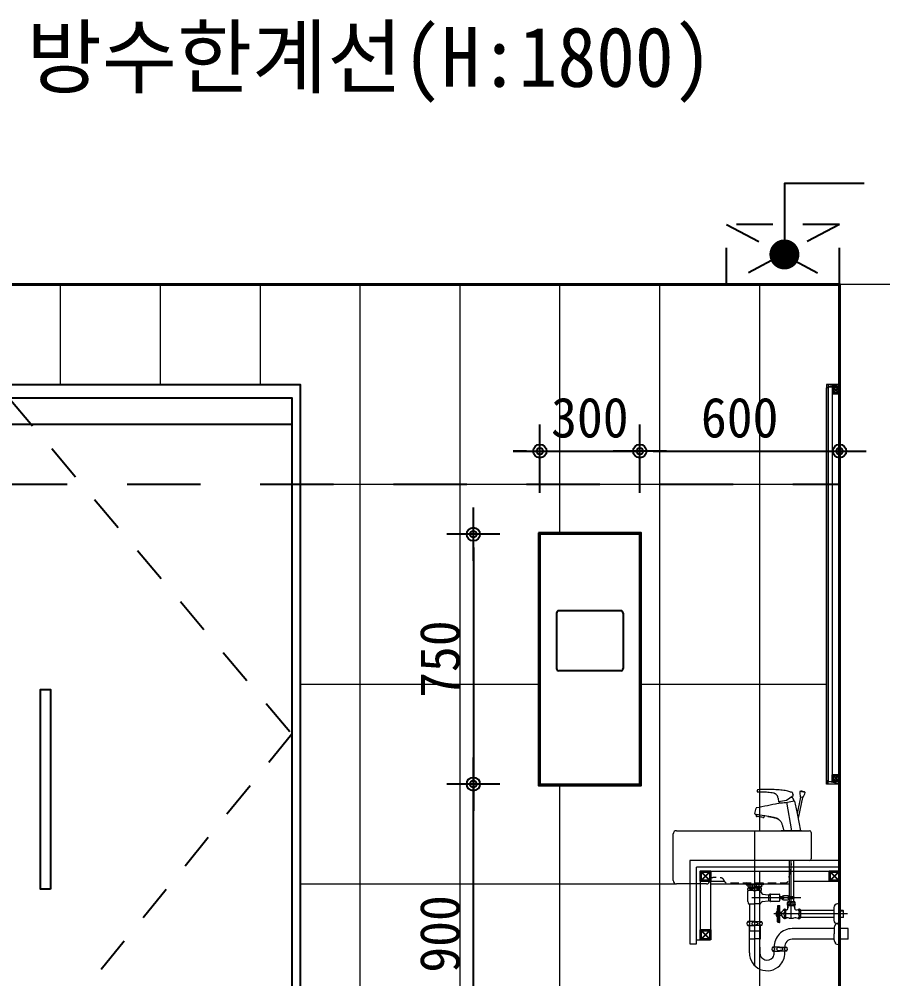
# Model space of a CAD drawing. Header units: millimetres. Extents: x -423835 to -174325, y -1379898 to -1311126.
# Drawn here: x -234475 to -231880, y -1369917 to -1367036 of the extents above; entities that cross this region are included whole.
import ezdxf
from ezdxf.enums import TextEntityAlignment as Align

# ---------------------------------------------------------------- set-up
doc = ezdxf.new("R2010")
doc.units = ezdxf.units.MM
doc.header["$LTSCALE"] = 100
doc.header["$MEASUREMENT"] = 0
doc.header["$PDSIZE"] = -10
for name, pattern in [('CEN', [62, 60, -1, 0, -1]), ('HID', [2, 1.1, -0.9]), ('HIDDEN', [0.375, 0.25, -0.125])]:
    doc.linetypes.add(name, pattern=pattern)
doc.layers.get('0').update_dxf_attribs({"linetype": 'CONTINUOUS'})
doc.layers.get('Defpoints').update_dxf_attribs({"color": 153, "linetype": 'CONTINUOUS'})
for name, color, linetype in [('A-AXIS-DIMS', 7, 'CONTINUOUS'), ('A-MKXS-LEAD', 7, 'CONTINUOUS'), ('DOOR', 8, 'CONTINUOUS'), ('ELE_3', 4, 'CONTINUOUS'), ('HID', 1, 'HID'), ('TOIL', 4, 'CONTINUOUS'), ('방수', 7, 'HID')]:
    doc.layers.add(name, color=color, linetype=linetype)
for name, color, linetype, lineweight in [('A-CNTL', 1, 'CEN', 15), ('A-ELEV-LIN1', 2, 'CONTINUOUS', 40), ('A-FLXM-SANI', 6, 'CONTINUOUS', 20), ('A-MKXS-TEXT1', 3, 'CONTINUOUS', 25), ('A-SECT-LIN2', 6, 'CONTINUOUS', 20), ('A-WAXK-PATT', 8, 'CONTINUOUS', 18), ('A-XXXX-SANI', 8, 'CONTINUOUS', 18), ('A-XXXX-STL', 3, 'CONTINUOUS', 25), ('A-XXXX-SYMB', 7, 'CONTINUOUS', 25)]:
    doc.layers.add(name, color=color, linetype=linetype, lineweight=lineweight)
doc.layers.add('A-XXXX-NPLT', color=144, linetype='CONTINUOUS', lineweight=0, plot=False)
doc.styles.add('돋움체', font='')
doc.styles.get('돋움체').set_extended_font_data('DotumChe')
doc.dimstyles.new('SHL-1S', dxfattribs={"dimtxt": 2.5, "dimasz": 1, "dimexe": 2, "dimexo": 3, "dimgap": 1, "dimtad": 1, "dimdec": 0, "dimdsep": 46, "dimlunit": 6, "dimtxsty": '돋움체', "dimblk1": 'DIMDOT', "dimblk2": 'DIMDOT', "dimsah": 1, "dimcen": 2.5, "dimdle": 1.5, "dimclrt": 3, "dimadec": 0, "dimazin": 0, "dimtfac": 1, "dimtdec": 0, "dimtix": 1, "dimtmove": 2, "dimatfit": 3, "dimldrblk": 'DIMDOT', "dimfxl": 2, "dimtvp": 1, "dimtolj": 1, "dimtzin": 0, "dimarcsym": 0})
pattern_1 = [(90, (-236150.42, -1370232.08), (-300, 2e-14), []), (180, (-236150.4, -1370232.1), (-7e-14, -600), [])]

# ---------------------------------------------------------------- blocks, each defined once
blk = doc.blocks.new('세면대(측면)')
at = {"layer": 'A-CNTL'}
for p, q in [((-255, 760), (-255, 352.8)), ((-145, 495.3), (-145, 670)), ((-195, 558.5, -2.9), (-263.5, 558.5, -2.9)), ((-116.6, 558.5, -2.9), (-195, 558.5, -2.9)), ((23.5, 510), (-196.9, 510))]:
    blk.add_line(p, q, dxfattribs=at)
at = {"layer": 'A-FLXM-SANI'}
for p, q in [((-139.3, 864.8), (-159.4, 850.8)), ((-140.2, 870), (-139.8, 868)), ((-116, 878.6), (-119, 877.7)), ((-102.8, 874.3), (-119, 877.7)), ((-116, 878.6), (-115.9, 878.6)), ((-105.2, 876.3), (-102.8, 874.3)), ((-105.2, 876.3), (-105.2, 876.3)), ((-159.4, 850.8), (-182.9, 846.6)), ((-143.4, 760), (-158.5, 845.8)), ((-142, 859.8), (-148, 858.8)), ((-141.8, 848.7), (-136.4, 849.7)), ((-117.3, 860.5), (-127.6, 811.8)), ((-111.4, 859.2), (-124.6, 797.1)), ((-110.7, 859.4), (-117.8, 860.9)), ((-117.4, 860.5), (-116.3, 860.3)), ((-112.4, 859.4), (-116.3, 860.3)), ((-112.4, 859.4), (-111.2, 859.2)), ((-249.8, 808.6), (-250.7, 803.7)), ((-226.2, 804.4), (-249.8, 808.6)), ((-127.6, 811.8), (-117, 760)), ((-227, 799.5), (-250.7, 803.7)), ((-249.8, 802.9), (-250.7, 803.7)), ((-249.8, 802.9), (-248, 802.6)), ((-229.8, 799.4), (-248, 802.6)), ((-230.3, 799.3), (-247.7, 802.4)), ((-229.8, 799.4), (-228.1, 799.1)), ((-228.1, 799.1), (-227, 799.5)), ((-226.2, 804.4), (-227, 799.5)), ((-225.7, 804.3), (-226.2, 804.4)), ((-500, 610), (-500, 750)), ((-490, 760), (-90, 760)), ((-114.6, 760), (-175.3, 760)), ((-85, 755), (-85, 675)), ((-151.3, 670), (-151.3, 546)), ((-138.6, 670), (-138.6, 546)), ((-400, 600), (-490, 600)), ((-277.4, 603.5, -2.9), (-282.5, 600.4, -2.9)), ((-282.5, 600.4, -2.9), (-255, 600.4, -2.9)), ((-282.5, 599.4, -2.9), (-282.5, 600.4, -2.9)), ((-272.5, 599.4, -2.9), (-282.5, 599.4, -2.9)), ((-280.7, 599.4, -2.9), (-280.7, 598.1, -2.9)), ((-280.2, 597.6, -2.9), (-275.2, 597.6, -2.9)), ((-275.7, 582, -2.9), (-275.7, 586.1, -2.9)), ((-275.2, 597.6, -2.9), (-255, 597.6, -2.9)), ((-275.2, 597.6, -2.9), (-275.2, 591.5, -2.9)), ((-274.2, 590.9, -2.9), (-275.2, 591.5, -2.9)), ((-275, 546.9, -2.9), (-275, 579.5, -2.9)), ((-274.2, 590.9, -2.9), (-272.8, 590.9, -2.9)), ((-255, 580.5, -2.9), (-274, 580.5, -2.9)), ((-272.8, 590.9, -2.9), (-255, 590.9, -2.9)), ((-237.5, 599.4, -2.9), (-272.5, 599.4, -2.9)), ((-272.5, 587.5, -2.9), (-272.5, 590.9, -2.9)), ((-272.4, 587.5, -2.9), (-255.2, 587.5, -2.9)), ((-269, 586.1, -2.9), (-269, 582, -2.9)), ((-269, 586.1, -2.9), (-261.6, 586.1, -2.9)), ((-269, 582, -2.9), (-261.6, 582, -2.9)), ((-268.4, 591.5, -2.9), (-268.4, 597.6, -2.9)), ((-268.4, 591.5, -2.9), (-261, 591.5, -2.9)), ((-261.6, 586.1, -2.9), (-261.6, 582, -2.9)), ((-261, 591.5, -2.9), (-261, 597.6, -2.9)), ((-227.5, 600.4, -2.9), (-255, 600.4, -2.9)), ((-234.8, 597.6, -2.9), (-255, 597.6, -2.9)), ((-237.2, 590.9, -2.9), (-255, 590.9, -2.9)), ((-237.6, 580.5, -2.9), (-255, 580.5, -2.9)), ((-237.6, 587.5, -2.9), (-254.8, 587.5, -2.9)), ((-249, 591.5, -2.9), (-249, 597.6, -2.9)), ((-241.6, 591.5, -2.9), (-249, 591.5, -2.9)), ((-241, 586.1, -2.9), (-248.4, 586.1, -2.9)), ((-248.4, 586.1, -2.9), (-248.4, 582, -2.9)), ((-241, 582, -2.9), (-248.4, 582, -2.9)), ((-241.6, 591.5, -2.9), (-241.6, 597.6, -2.9)), ((-241, 586.1, -2.9), (-241, 582, -2.9)), ((-238.2, 580.5, -2.9), (-237.6, 580.5, -2.9)), ((-237.6, 580.5, -2.9), (-237.2, 580.5, -2.9)), ((-237.5, 599.4, -2.9), (-227.5, 599.4, -2.9)), ((-237.5, 587.5, -2.9), (-237.5, 590.9, -2.9)), ((-236, 580.5, -2.9), (-237.5, 580.5, -2.9)), ((-235.8, 590.9, -2.9), (-237.2, 590.9, -2.9)), ((-235.8, 590.9, -2.9), (-234.8, 591.5, -2.9)), ((-235, 574.2, -2.9), (-235, 579.5, -2.9)), ((-229.8, 597.6, -2.9), (-234.8, 597.6, -2.9)), ((-234.8, 597.6, -2.9), (-234.8, 591.5, -2.9)), ((-234.3, 582, -2.9), (-234.3, 586.1, -2.9)), ((-232.5, 603.4, -2.9), (-227.5, 600.4, -2.9)), ((-229.3, 599.4, -2.9), (-229.3, 598.1, -2.9)), ((-227.5, 599.4, -2.9), (-227.5, 600.4, -2.9)), ((-231.1, 547.8, -2.9), (-214.5, 549.6, -2.9)), ((-230.5, 569.2, -2.9), (-214.5, 567.5, -2.9)), ((-212.5, 567.7, -2.9), (-207.4, 567.7, -2.9)), ((-212.3, 549.3, -2.9), (-212.3, 567.8, -2.9)), ((-212.3, 549.3, -2.9), (-207.4, 549.3, -2.9)), ((-211, 568.5, -2.9), (-211, 567.7, -2.9)), ((-207.3, 568.5, -2.9), (-211, 568.5, -2.9)), ((-211, 548.5, -2.9), (-211, 549.3, -2.9)), ((-207.3, 548.5, -2.9), (-211, 548.5, -2.9)), ((-207.4, 567.7, -2.9), (-207.4, 568.7, -2.9)), ((-207.4, 548.3, -2.9), (-207.4, 567.7, -2.9)), ((-206.6, 569.5, -2.9), (-181.4, 569.5, -2.9)), ((-181.4, 547.5, -2.9), (-206.6, 547.5, -2.9)), ((-179.9, 568, -2.9), (-179.9, 562.3, -2.9)), ((-179.9, 562.3, -2.9), (-179.9, 549, -2.9)), ((-168.7, 561, -2.9), (-179.9, 561, -2.9)), ((-179.9, 556, -2.9), (-168.7, 556, -2.9)), ((-168.7, 561, -2.9), (-173.3, 561, -2.9)), ((-173.3, 556, -2.9), (-168.7, 556, -2.9)), ((-157.7, 564.3, -2.9), (-168.8, 564.3, -2.9)), ((-168.8, 552.8, -2.9), (-157.5, 552.8, -2.9)), ((-154.4, 564.3, -2.9), (-157.7, 564.3, -2.9)), ((-157.5, 552.8, -2.9), (-154.4, 552.8, -2.9)), ((-137.1, 561, -2.9), (-154.5, 561, -2.9)), ((-154.5, 556, -2.9), (-137.1, 556, -2.9)), ((-136.6, 560.5, -2.9), (-137.1, 561, -2.9)), ((-137.1, 556, -2.9), (-136.6, 556.5, -2.9)), ((-136.6, 556.5, -2.9), (-136.6, 560.5, -2.9)), ((-273, 540.5, -2.9), (-255, 540.5, -2.9)), ((-270.9, 540.5, -2.9), (-270.9, 459.5, -2.9)), ((-237, 540.5, -2.9), (-255, 540.5, -2.9)), ((-239.1, 459.5, -2.9), (-239.1, 540.5, -2.9)), ((-185.9, 534), (-185.9, 510)), ((-185.3, 534.5), (-184.5, 534.5)), ((-184.5, 534.5), (-184, 535)), ((-184.5, 534.5), (-184.5, 510)), ((-184, 535), (-184, 510)), ((-184, 535), (-180.8, 535)), ((-184, 534.6), (-180.5, 534.6)), ((-184, 533.6), (-180.5, 533.6)), ((-184, 532.6), (-180.5, 532.6)), ((-184, 531.6), (-180.5, 531.6)), ((-184, 530.6), (-180.5, 530.6)), ((-184, 529.6), (-180.5, 529.6)), ((-184, 528.6), (-180.5, 528.6)), ((-184, 527.6), (-180.5, 527.6)), ((-184, 526.6), (-180.5, 526.6)), ((-184, 525.6), (-180.5, 525.6)), ((-184, 524.6), (-180.5, 524.6)), ((-184, 523.6), (-180.5, 523.6)), ((-184, 522.6), (-180.5, 522.6)), ((-184, 521.6), (-180.5, 521.6)), ((-184, 520.6), (-180.5, 520.6)), ((-184, 519.6), (-180.5, 519.6)), ((-184, 518.6), (-180.5, 518.6)), ((-180.5, 535.5), (-179, 535.5)), ((-180.5, 535.3), (-180.5, 535.5)), ((-180.5, 535.3), (-180.5, 510)), ((-179, 534.5), (-179, 535.5)), ((-179, 510), (-179, 534.5)), ((-169, 521.4), (-169.6, 520.4)), ((-160.9, 522), (-160.9, 522.8)), ((-160.9, 498), (-160.9, 522)), ((-160, 522), (-160.9, 522)), ((-160, 521.3), (-160.9, 521.3)), ((-160, 521.3), (-158.7, 522.2)), ((-160, 521.3), (-160, 522)), ((-138.6, 546), (-155.5, 546)), ((-155.5, 526.5), (-155.5, 534)), ((-134.5, 534), (-155.5, 534)), ((-154.2, 530), (-155.5, 530)), ((-154.2, 530), (-155.5, 527.9)), ((-154.2, 530), (-154.2, 534)), ((-134.5, 546), (-138.6, 546)), ((-135.7, 530), (-135.7, 534)), ((-134.5, 530), (-135.7, 530)), ((-135.7, 530), (-134.5, 527.9)), ((-134.5, 526.1), (-134.5, 534)), ((-117, 519.3), (-117, 522)), ((-17, 520.3), (-117, 520.3)), ((-117, 519.3), (-117, 500.8)), ((-17, 529), (-17, 491)), ((0, 540), (-6, 540)), ((0, 480), (0, 540)), ((11, 520.3), (0, 520.3)), ((0, 519.7), (0, 500.4)), ((1.5, 519.3), (0.5, 520.3)), ((1.5, 499.8), (1.5, 520.3)), ((1.5, 519.3), (12, 519.3)), ((12, 519.3), (11, 520.3)), ((11.9, 500.8), (11.9, 519.3)), ((-185.9, 486), (-185.9, 510)), ((-184.5, 485.5), (-184.5, 510)), ((-184, 517.6), (-180.5, 517.6)), ((-184, 516.6), (-180.5, 516.6)), ((-184, 515.6), (-180.5, 515.6)), ((-184, 514.6), (-180.5, 514.6)), ((-184, 513.6), (-180.5, 513.6)), ((-184, 512.6), (-180.5, 512.6)), ((-184, 511.6), (-180.5, 511.6)), ((-184, 510.6), (-180.5, 510.6)), ((-184, 485), (-184, 510)), ((-184, 509.5), (-180.5, 509.5)), ((-184, 508.5), (-180.5, 508.5)), ((-184, 507.5), (-180.5, 507.5)), ((-184, 506.5), (-180.5, 506.5)), ((-184, 505.5), (-180.5, 505.5)), ((-184, 504.5), (-180.5, 504.5)), ((-184, 503.5), (-180.5, 503.5)), ((-184, 502.5), (-180.5, 502.5)), ((-184, 501.5), (-180.5, 501.5)), ((-184, 500.5), (-180.5, 500.5)), ((-184, 499.5), (-180.5, 499.5)), ((-184, 498.5), (-180.5, 498.5)), ((-184, 497.5), (-180.5, 497.5)), ((-184, 496.5), (-180.5, 496.5)), ((-184, 495.5), (-180.5, 495.5)), ((-184, 494.5), (-180.5, 494.5)), ((-184, 493.5), (-180.5, 493.5)), ((-184, 492.5), (-180.5, 492.5)), ((-184, 491.5), (-180.5, 491.5)), ((-184, 490.5), (-180.5, 490.5)), ((-180.5, 484.7), (-180.5, 510)), ((-173.9, 514.8), (-179, 514.8)), ((-179, 484.5), (-179, 510)), ((-173.9, 505.3), (-179, 505.3)), ((-173.9, 515.8), (-173.9, 514.8)), ((-173.9, 514.8), (-173.9, 505.3)), ((-173.9, 504.3), (-173.9, 505.3)), ((-169, 498.7), (-169.6, 499.7)), ((-160, 498.8), (-160.9, 498.8)), ((-160.9, 497.3), (-160.9, 498)), ((-157.3, 498), (-160.9, 498)), ((-160, 498), (-160, 498.8)), ((-160, 498.8), (-158.7, 498)), ((-117, 498), (-117, 500.8)), ((-17, 499.8), (-117, 499.8)), ((-117, 499.8), (-117, 499.6)), ((-117, 498), (-117, 499.6)), ((11, 499.8), (0, 499.8)), ((0.5, 499.8), (1.5, 500.8)), ((1.5, 500.8), (12, 500.8)), ((11, 499.8), (12, 500.8)), ((-271.2, 487), (-275.5, 487)), ((-271.2, 487), (-275.5, 487)), ((-275.1, 475), (-275.5, 475)), ((-275.1, 475), (-255, 475)), ((-271.8, 475), (-271.8, 435.2)), ((-255, 487), (-271.2, 487)), ((-255, 487), (-271.2, 487)), ((-255, 487), (-238.7, 487)), ((-255, 487), (-238.7, 487)), ((-234.8, 475), (-255, 475)), ((-238.7, 487), (-234.5, 487)), ((-238.7, 487), (-234.5, 487)), ((-238.2, 475), (-238.2, 435.2)), ((-234.8, 475), (-234.5, 475)), ((-185.3, 485.5), (-184.5, 485.5)), ((-184.5, 485.5), (-184, 485)), ((-184, 489.5), (-180.5, 489.5)), ((-184, 488.5), (-180.5, 488.5)), ((-184, 487.5), (-180.5, 487.5)), ((-184, 486.5), (-180.5, 486.5)), ((-184, 485.5), (-180.5, 485.5)), ((-184, 485), (-180.8, 485)), ((-180.5, 484.5), (-180.5, 484.7)), ((-180.5, 484.5), (-179, 484.5)), ((-16, 465.9), (-142.6, 465.9)), ((-16, 467.4), (-16, 450)), ((-6, 480), (0, 480)), ((26.1, 465.9), (0, 465.9)), ((26.1, 434.1), (26.1, 465.9)), ((-271.8, 435.2), (-255, 435.2)), ((-270.9, 459.5, -2.9), (-239.1, 459.5, -2.9)), ((-270.9, 393), (-270.9, 433.6)), ((-238.2, 435.2), (-255, 435.2)), ((-239.1, 410.4), (-239.1, 433.6)), ((-16, 434.1), (-142.7, 434.1)), ((-16, 432.6), (-16, 450)), ((26.1, 434.1), (0, 434.1)), ((-239.1, 410.4), (-239.1, 393)), ((-196.3, 410.7), (-200.6, 410.7)), ((-180.1, 410.7), (-196.3, 410.7)), ((-180.1, 410.7), (-180, 410.7)), ((-179.9, 410.7), (-180, 410.7)), ((-179.9, 410.7), (-163.7, 410.7)), ((-163.7, 410.7), (-159.4, 410.7)), ((-200.2, 398.7), (-180.1, 398.7)), ((-196.8, 398.7), (-196.8, 398)), ((-195.9, 393), (-195.9, 396.4)), ((-159.8, 398.7), (-179.9, 398.7)), ((-164.1, 393), (-164.1, 398.7))]:
    blk.add_line(p, q, dxfattribs=at)
at = {"layer": 'A-FLXM-SANI', "elevation": -2.9}
for points in [[(-170.1, 561, -0.044238), (-169.9, 561.3, -0.189273), (-169.4, 561.5, -0.189273), (-169, 561.3, -0.101059), (-168.5, 560.6, -0.059302), (-168.2, 559.7, -0.045722), (-168.1, 558.5, -0.045722)], [(-168.1, 558.5, -0.045722), (-168.2, 557.3, -0.059302), (-168.5, 556.4, -0.101059), (-169, 555.8, -0.189273), (-169.4, 555.6, -0.189273), (-169.9, 555.8, -0.044238), (-170.1, 556, -0.059302)], [(-153.1, 561, 0.044238), (-153.3, 561.3, 0.189273), (-153.8, 561.5, 0.189273), (-154.2, 561.3, 0.101059), (-154.7, 560.6, 0.059302), (-155, 559.7, 0.045722), (-155.1, 558.5, 0.045722)], [(-155.1, 558.5, 0.045722), (-155, 557.3, 0.059302), (-154.7, 556.5, 0.101059), (-154.2, 555.8, 0.189273), (-153.8, 555.6, 0.189273), (-153.3, 555.8, 0.044238), (-153.1, 556, 0.059302)]]:
    blk.add_lwpolyline(points, format="xyb", dxfattribs=at)
at = {"layer": 'A-FLXM-SANI'}
for points in [[(-269.2, 481, 0.155217), (-269.8, 482.9, 0.106747), (-271.8, 484.7, 0.073043), (-274.6, 485.9, 0.028511), (-276.3, 486.2, 0.059523)], [(-276.3, 475.8, 0.028511), (-274.6, 476.1, 0.073043), (-271.8, 477.3, 0.106747), (-269.8, 479.1, 0.155217), (-269.2, 481, 0.155217)], [(-263.3, 482.7, 0.32729), (-263.3, 479.3, 0.106373), (-261.3, 477.5, 0.071219), (-258.6, 476.4, 0.057537), (-255, 476, 0.057537)], [(-255, 486, 0.057537), (-258.6, 485.6, 0.071219), (-261.3, 484.5, 0.106373), (-263.3, 482.7, 0.159483)], [(-255, 486, 0.057537), (-258.6, 485.6, 0.071219), (-261.3, 484.5, 0.106373), (-263.3, 482.7, 0.159483)], [(-255, 486, -0.057537), (-251.4, 485.6, -0.071219), (-248.7, 484.5, -0.106373), (-246.7, 482.7, -0.159483)], [(-255, 486, -0.057537), (-251.4, 485.6, -0.071219), (-248.7, 484.5, -0.106373), (-246.7, 482.7, -0.159483)], [(-246.7, 482.7, -0.32729), (-246.7, 479.3, -0.106373), (-248.7, 477.5, -0.071219), (-251.4, 476.4, -0.057537), (-255, 476, -0.057537)], [(-240.8, 481, -0.155217), (-240.2, 482.9, -0.106747), (-238.2, 484.7, -0.073043), (-235.4, 485.9, -0.028511), (-233.7, 486.2, -0.059523)], [(-233.7, 475.8, -0.028511), (-235.4, 476.1, -0.073043), (-238.2, 477.3, -0.106747), (-240.2, 479.1, -0.155217), (-240.8, 481, -0.155217)], [(-194.3, 404.7, 0.155217), (-194.9, 406.6, 0.106747), (-196.9, 408.4, 0.073043), (-199.7, 409.6, 0.028511), (-201.4, 409.9, 0.059523)], [(-201.4, 399.5, 0.028511), (-199.7, 399.8, 0.073043), (-196.9, 401, 0.106747), (-194.9, 402.8, 0.155217), (-194.3, 404.7, 0.155217)], [(-188.4, 406.4, 0.32729), (-188.4, 403, 0.106373), (-186.3, 401.2, 0.071219), (-183.6, 400.1, 0.057537), (-180.1, 399.7, 0.057537)], [(-180, 409.7, 0.05879), (-183.6, 409.3, 0.071219), (-186.3, 408.2, 0.106373), (-188.4, 406.4, 0.159483)], [(-180, 409.7, -0.05879), (-176.4, 409.3, -0.071219), (-173.7, 408.2, -0.106373), (-171.6, 406.4, -0.159483)], [(-171.6, 406.4, -0.32729), (-171.6, 403, -0.106373), (-173.7, 401.2, -0.071219), (-176.4, 400.1, -0.057537), (-179.9, 399.7, -0.057537)], [(-165.7, 404.7, -0.155217), (-165.1, 406.6, -0.106747), (-163.1, 408.4, -0.073043), (-160.3, 409.6, -0.028511), (-158.6, 409.9, -0.059523)], [(-158.6, 399.5, -0.028511), (-160.3, 399.8, -0.073043), (-163.1, 401, -0.106747), (-165.1, 402.8, -0.155217), (-165.7, 404.7, -0.155217)]]:
    blk.add_lwpolyline(points, format="xyb", dxfattribs=at)
for centre, radius, start, end in [((-246.4, 878.4), 1.5, 154.2972, 270.8052), ((-244.8, 881.4), 1.5, 93.6966, 151.3141), ((-142.4, 872.8), 1.5, 12.9441, 66.1922), ((-49.1, 874.1), 70, 177.0153, 190.8327), ((-120.9, 828.8), 50, 71.7204, 84.2796), ((-168.2, 899.4), 70, 325.1673, 338.9847), ((-145.3, 844.5), 35, 175.6305, 182.5585), ((-142, 859.3), 0.5, 34.0977, 100), ((-170.5, 840), 35, 15.8809, 34.0977), ((-137.5, 848), 2, 12.5419, 57.7542), ((-117.3, 861), 0.5, 190.8327, 258), ((-111.1, 859.7), 0.5, 258, 325.1673), ((-252.2, 811), 2, 167.6446, 258.9831), ((-248.7, 827.1), 2, 103.7822, 164.229), ((-247.6, 802.9), 0.5, 206.8699, 260), ((-230.2, 799.8), 0.5, 260, 313.1301), ((-490, 750), 10, 90, 180), ((-90, 755), 5, 0, 90), ((-90, 675), 5, 270, 0), ((-490, 610), 10, 180, 270), ((-400, 610), 10, 270, 0), ((-280.2, 598.1, -2.9), 0.5, 180, 270), ((-272.4, 582.8, -2.9), 4.7, 43.9409, 136.0591), ((-272.4, 585.2, -2.9), 4.7, 223.9409, 316.0591), ((-271.8, 601.1, -2.9), 10.2, 250.5679, 289.4321), ((-274, 579.5, -2.9), 1, 90, 180), ((-255.5, 573.9, -2.9), 13.6, 89.0643, 116.6472), ((-255.5, 594.1, -2.9), 13.6, 243.3528, 270.9357), ((-255.2, 620.4, -2.9), 29.5, 258.5956, 270.3737), ((-254.8, 620.4, -2.9), 29.5, 269.6263, 281.4044), ((-254.5, 573.9, -2.9), 13.6, 63.3528, 90.9357), ((-254.5, 594.1, -2.9), 13.6, 269.0643, 296.6472), ((-238.2, 601.1, -2.9), 10.2, 250.5679, 289.4321), ((-237.6, 582.8, -2.9), 4.7, 43.9409, 136.0591), ((-237.6, 585.2, -2.9), 4.7, 223.9409, 316.0591), ((-236, 579.5, -2.9), 1, 0, 90), ((-229.8, 598.1, -2.9), 0.5, 270, 0), ((-230.6, 542.8, -2.9), 5, 96.1155, 165.0405), ((-230, 574.2, -2.9), 5, 180, 263.8845), ((-214.1, 572.5, -2.9), 5, 265.3322, 308.1927), ((-214.1, 544.6, -2.9), 5, 51.8073, 94.6678), ((-206.6, 568.7, -2.9), 0.8, 90, 180), ((-206.6, 548.3, -2.9), 0.8, 180, 270), ((-181.4, 568, -2.9), 1.5, 0, 90), ((-181.4, 549, -2.9), 1.5, 270, 0), ((-168.8, 559.3, -2.9), 5, 90.0143, 159.527), ((-168.8, 557.8, -2.9), 5, 200.5016, 270.0143), ((-154.4, 559.3, -2.9), 5, 20.5016, 90.0143), ((-154.4, 557.8, -2.9), 5, 270.0143, 339.527), ((-262, 547.5, -2.9), 13, 182.42, 212.3), ((-248, 547.5, -2.9), 13, 327.7, 345.0405), ((-176.7, 510), 14, 141.7859, 179.7527), ((-43, 510), 145, 170.5066, 178.0569), ((-185.3, 533.8), 0.7, 90, 170.5066), ((-180.8, 535.3), 0.3, 270, 0), ((-181.7, 527.4), 14, 303.8098, 330), ((-164.4, 518.7), 5.36, 49.5694, 150), ((-160, 526.5), 4.5, 270, 0), ((-147.5, 540), 10, 143.1301, 216.8699), ((-142.5, 540), 10, 323.1301, 36.8699), ((-130.5, 526.1), 4, 180, 277.7117), ((-133.3, 546.8), 24.8, 277.7117, 290.9661), ((-121.9, 517), 7, 45.4871, 110.9661), ((-6, 529), 11, 90, 180), ((-176.7, 510.1), 14, 180.2473, 218.2141), ((-43, 510), 145, 178.0569, 189.4934), ((-181.7, 492.7), 14, 30, 56.1902), ((-164.4, 501.4), 5.36, 210, 310.4306), ((-157.3, 460), 38, 80.6952, 90), ((-145, 535), 38, 260.6952, 280.7373), ((-133.3, 473.3), 24.8, 69.0339, 100.7373), ((-121.9, 503), 7, 249.0339, 314.5), ((-6, 491), 11, 180, 270), ((-270.2, 481), 8, 131.4096, 228.5904), ((-239.7, 481), 8, 311.4096, 48.5904), ((-142.8, 412.5), 53.4, 89.8599, 181.9326), ((-185.3, 486.2), 0.7, 189.4934, 270), ((-180.8, 484.7), 0.3, 0, 90), ((4, 466.5), 20, 146.2077, 177.4359), ((4, 466.5), 20, 168.2007, 177.4359), ((-4.7, 471.6), 10, 111.1927, 142.8035), ((1.5, 452.5), 30, 92.866, 109.0071), ((-270.8, 435.2), 1, 180, 238.7026), ((-271.8, 433.6), 0.925, 0, 58.7026), ((-238.2, 433.6), 0.925, 121.2974, 180), ((-239.2, 435.2), 1, 301.2974, 0), ((-142.8, 412.5), 21.6, 89.7966, 184.7747), ((4, 433.5), 20, 182.5641, 213.7923), ((-195.3, 404.7), 8, 131.4096, 228.5904), ((-164.7, 404.7), 8, 311.4096, 48.5904), ((-4.7, 428.4), 10, 217.1965, 248.8073), ((1.5, 447.5), 30, 250.9929, 267.134), ((-217.5, 393), 53.4, 180, 314.9403), ((-217.5, 393), 21.6, 180, 320.796), ((-217.5, 393), 21.6, 320.796, 0), ((-212.8, 387.4), 19.2, 28.0637, 33.4561), ((-217.5, 393), 53.4, 314.9403, 0)]:
    blk.add_arc(centre, radius, start, end, dxfattribs=at)
for centre, major_axis, ratio, start_param, end_param in [((-164.7, 523.6), (0, 5.4), 0.478204, 1.649187, 4.692658), ((-157.8, 540.3), (-5.23, 0), 0.866391, 1.800504, 4.443058), ((-132.3, 540.3), (5.23, 0), 0.866391, 1.824119, 4.49897), ((-120.6, 522.5), (0, 5.22), 0.46009, 1.292018, 4.793095), ((-164.7, 496.7), (0, 5.4), 0.478204, 4.6817, 7.825213), ((-120.6, 497.6), (0, 5.22), 0.46009, 4.613779, 8.15122)]:
    blk.add_ellipse(centre, major_axis=major_axis, ratio=ratio, start_param=start_param, end_param=end_param, dxfattribs=at)
for centre, major_axis, ratio in [((-145, 540.3), (5.23, 0), 0.866391), ((-164.7, 510), (0, -5.4), 0.478204), ((-120.6, 510), (0, -5.22), 0.46009)]:
    blk.add_ellipse(centre, major_axis=major_axis, ratio=ratio, dxfattribs=at)
for points in [[(-246.2, 882.2), (-247.7, 879.1)], [(-246.4, 876.9), (-241.3, 877), (-223.9, 876.5), (-206.6, 874.8), (-198.7, 873.4)], [(-141.8, 874.2), (-151.9, 877.6), (-167.4, 880.7), (-186.2, 882.7), (-206.7, 883.7), (-227.3, 883.7), (-244.9, 882.9)], [(-198.7, 873.4), (-196.6, 872.9), (-194.5, 872), (-192.7, 870.9), (-190.9, 869.5), (-189.4, 867.9), (-188.1, 866.2), (-187.1, 864.2), (-186.4, 862.2)], [(-140.2, 870), (-140.5, 871.6), (-140.9, 873.2)], [(-139.4, 865.1), (-139.6, 865.8), (-139.7, 866.6), (-139.8, 867.2), (-139.8, 867.6), (-139.8, 867.9), (-139.8, 868)], [(-249.2, 829.1), (-184.3, 842.6)], [(-186.4, 862.2), (-185.6, 859.3), (-184.1, 853.1), (-182.9, 846.8), (-182.9, 846.6)], [(-184.3, 842.6), (-184, 842.6), (-183.2, 842.7), (-181.9, 842.8), (-141.8, 848.7)], [(-250.3, 808.6), (-250.1, 808.6), (-249.8, 808.6)], [(-215.3, 802.7), (-224, 804.1), (-225.7, 804.3)], [(-215.3, 802.7), (-209.2, 801.7), (-203.2, 800.6), (-198.1, 799.6)], [(-198.1, 799.6), (-201.9, 800.4), (-205.9, 801.2), (-210.4, 801.9), (-215.3, 802.7)], [(-198.1, 799.6), (-193, 798.3), (-188.2, 796.7), (-184.1, 794.7), (-181.7, 793)], [(-181.7, 793), (-183.2, 794.1), (-185.6, 795.5), (-188.1, 796.6), (-190.6, 797.5), (-193.2, 798.3), (-195.6, 799), (-198.1, 799.6)], [(-181.7, 793), (-181, 792.4)], [(-181, 792.4), (-181.7, 793)], [(-181, 792.4), (-178.1, 789.2), (-175.7, 785.4), (-173.8, 781.4), (-172.2, 777.3), (-170.9, 773.1), (-169.8, 768.9), (-168.8, 764.7), (-167.9, 760.5)]]:
    blk.add_spline(points, degree=3, dxfattribs=at)
for points in [[(-139.3, 864.8), (-139.4, 864.9), (-139.4, 865), (-139.4, 865.1)], [(-135.6, 848.4), (-132.9, 836.2), (-130.3, 824), (-127.6, 811.8)], [(-254.2, 811.5), (-253, 816.9), (-251.8, 822.3), (-250.6, 827.7)]]:
    blk.add_open_spline(points, degree=3, dxfattribs=at)
blk.add_open_spline([(-252.6, 809.1), (-252.2, 809), (-251.5, 808.8), (-250.7, 808.7), (-250.3, 808.6)], degree=3, knots=[0.173317, 0.173317, 0.173317, 0.173317, 1.25795, 2.514058, 2.514058, 2.514058, 2.514058], dxfattribs=at)
at = {"layer": 'A-FLXM-SANI', "linetype": 'HIDDEN'}
blk.add_rational_spline([(-390, 609.9), (-390, 619.9), (-380, 619.9), (-369.4, 619.9), (-358.8, 619.9), (-353.2, 619.9), (-350.2, 615), (-348.3, 611.7), (-346.3, 608.4), (-343.4, 603.6), (-337.7, 603.6), (-322.8, 603.6), (-308, 603.6), (-235.4, 603.5, -2.4), (-162.8, 603.3, -4.8), (-154.5, 603.3, -4.8), (-153, 611.5, -4.1), (-148.5, 636.5, -1.9), (-143.9, 661.4, 0.3)], [1, 0.707106781187, 1, 1, 1, 0.870240175699, 1, 1, 1, 0.870240175699, 1, 1, 1, 1, 1, 0.767602996901, 1, 1, 1], degree=2, knots=[0, 0, 0, 1.570796, 1.570796, 2.570796, 2.570796, 3.60101, 3.60101, 4.60101, 4.60101, 5.631223, 5.631223, 6.631223, 6.631223, 7.631223, 7.631223, 9.02263, 9.02263, 10.02263, 10.02263, 10.02263], dxfattribs=at)
at = {"layer": 'A-SECT-LIN2'}
for p, q in [((0, 650), (-430, 650)), ((-418, 432.5), (-418, 638)), ((-418, 638), (0, 638)), ((-430, 432.5), (-418, 432.5))]:
    blk.add_line(p, q, dxfattribs=at)
blk.add_lwpolyline([(0, 670), (-450, 670), (-450, 420), (-430, 420), (-430, 650)], dxfattribs=at)
at = {"layer": 'A-XXXX-SANI'}
for p, q in [((-388, 638), (-388, 432.5)), ((-388, 608), (-346, 608)), ((-138.6, 608), (0, 608))]:
    blk.add_line(p, q, dxfattribs=at)
at = {"layer": 'A-XXXX-STL'}
for points in [[(-388, 608), (-418, 608), (-418, 638), (-388, 638)], [(-390, 610), (-416, 610), (-416, 636), (-390, 636)], [(0, 608), (-30, 608), (-30, 638), (0, 638)], [(-2, 610), (-28, 610), (-28, 636), (-2, 636)], [(-388, 432.5), (-418, 432.5), (-418, 462.5), (-388, 462.5)], [(-390, 434.5), (-416, 434.5), (-416, 460.5), (-390, 460.5)]]:
    blk.add_lwpolyline(points, close=True, dxfattribs=at)
at = {"layer": 'A-XXXX-SYMB', "color": 1, "linetype": 'CEN'}
for p, q in [((-416, 636), (-390, 610)), ((-390, 636), (-416, 610)), ((-2, 636), (-28, 610)), ((-2, 610), (-28, 636)), ((-416, 460.5), (-390, 434.5)), ((-390, 460.5), (-416, 434.5))]:
    blk.add_line(p, q, dxfattribs=at)
blk = doc.blocks.new('거울(측면)')
at = {"layer": 'A-SECT-LIN2'}
for p, q in [((-39.3, 2100, 0), (-39.3, 2090, 0)), ((-0.3, 2100, 0), (-39.3, 2100, 0)), ((-39.3, 910, 0), (-39.3, 2090, 0)), ((-34.3, 2090, 0), (-39.3, 2090, 0)), ((-38.3, 2091, 0), (-38.3, 2099, 0)), ((-1.3, 2099, 0), (-38.3, 2099, 0)), ((-35.3, 2091, 0), (-38.3, 2091, 0)), ((-35.3, 2092.5, 0), (-35.3, 2091, 0)), ((-35.3, 2092.5, 0), (-34.3, 2092.5, 0)), ((-34.3, 2090, 0), (-34.3, 2092.5, 0)), ((-34.3, 2092.5, 0), (-34.3, 2090, 0)), ((-34.3, 2090.9, 0), (-34.3, 2090.9, 0)), ((-34.3, 907.5, 0), (-34.3, 2090, 0)), ((-33.3, 907.3, 0), (-33.3, 2092.5, 0)), ((-33.3, 2092.5, 0), (-21.3, 2092.5, 0)), ((-21.3, 904.9, 0), (-21.3, 2092.5, 0)), ((-1.3, 901, 0), (-1.3, 2099, 0)), ((-0.3, 2100, 0), (-0.3, 900, 0)), ((-39.3, 900, 0), (-39.3, 910, 0)), ((-34.3, 910, 0), (-39.3, 910, 0)), ((-0.3, 900, 0), (-39.3, 900, 0)), ((-38.3, 909, 0), (-38.3, 901, 0)), ((-35.3, 909, 0), (-38.3, 909, 0)), ((-38.3, 901, 0), (-1.3, 901, 0)), ((-35.3, 907.5, 0), (-35.3, 909, 0)), ((-35.3, 907.5, 0), (-34.3, 907.5, 0)), ((-34.3, 910, 0), (-34.3, 907.5, 0)), ((-34.3, 907.5, 0), (-34.3, 910, 0)), ((-34.3, 909.1, 0), (-34.3, 909.1, 0)), ((-34.3, 907.5, 0), (-1.3, 907.5, 0))]:
    blk.add_line(p, q, dxfattribs=at)
at = {"layer": 'A-XXXX-SANI'}
for p, q in [((-34.3, 2099, 0), (-34.3, 2092.5, 0)), ((-1.3, 2099, 0), (-34.3, 2092.5, 0)), ((-34.3, 901, 0), (-34.3, 907.5, 0)), ((-1.3, 901, 0), (-34.3, 907.5, 0))]:
    blk.add_line(p, q, dxfattribs=at)
at = {"layer": 'A-XXXX-STL', "elevation": 0}
for points in [[(-1.3, 2092.5), (-21.3, 2092.5), (-21.3, 2072.5), (-1.3, 2072.5)], [(-3.3, 2090.5), (-19.3, 2090.5), (-19.3, 2074.5), (-3.3, 2074.5)], [(-1.3, 907.5), (-21.3, 907.5), (-21.3, 927.5), (-1.3, 927.5)], [(-3.3, 909.5), (-19.3, 909.5), (-19.3, 925.5), (-3.3, 925.5)]]:
    blk.add_lwpolyline(points, close=True, dxfattribs=at)
at = {"layer": 'A-XXXX-SYMB', "color": 1, "linetype": 'CEN'}
for p, q in [((-19.3, 2074.5, 0), (-3.3, 2090.5, 0)), ((-3.3, 2074.5, 0), (-19.3, 2090.5, 0)), ((-19.3, 925.5, 0), (-3.3, 909.5, 0)), ((-3.3, 925.5, 0), (-19.3, 909.5, 0))]:
    blk.add_line(p, q, dxfattribs=at)
blk = doc.blocks.new('화장실door')
at = {"layer": 'DOOR'}
blk.add_lwpolyline([(750, 584.2), (780, 584.2), (780, 1184.2), (750, 1184.2)], close=True, dxfattribs=at)
at = {"layer": 'HID'}
blk.add_lwpolyline([(875, 2060), (25, 1050), (875, 0)], dxfattribs=at)
at = {"layer": 'TOIL'}
for points in [[(900, 0), (900, 2100), (0, 2100), (0, 0)], [(875, 0), (875, 2060), (25, 2060), (25, 0)], [(875, 1980), (25, 1980)], [(875, 80), (25, 80)]]:
    blk.add_lwpolyline(points, dxfattribs=at)
blk = doc.blocks.new('DIMDOT')
at = {"linetype": 'Continuous'}
blk.add_line((-2, 0), (2, 0), dxfattribs=at)
for radius in [0.5, 0.25]:
    blk.add_circle((0, 0), radius, dxfattribs=at)
blk = doc.blocks.new('*D892')
at = {"layer": 'A-AXIS-DIMS', "color": 0, "lineweight": -2, "transparency": 16777216}
for p, q in [((-232910.4, -1368458.1), (-232910.4, -1368252.6)), ((-232610.4, -1368458.1), (-232610.4, -1368252.6)), ((-232950.4, -1368332.6), (-232990.4, -1368332.6)), ((-232910.4, -1368332.6), (-232610.4, -1368332.6)), ((-232570.4, -1368332.6), (-232530.4, -1368332.6))]:
    blk.add_line(p, q, dxfattribs=at)
at = {"layer": 'Defpoints', "color": 0, "transparency": 16777216}
for p in [(-232610.4, -1368332.6), (-232910.4, -1368578.1), (-232610.4, -1368578.1)]:
    blk.add_point(p, dxfattribs=at)
at = {"layer": 'A-AXIS-DIMS', "color": 0, "lineweight": -2, "transparency": 16777216, "xscale": 40, "yscale": 40, "zscale": 40}
blk.add_blockref('DIMDOT', (-232910.4, -1368332.6), dxfattribs=at)
at = {"layer": 'A-AXIS-DIMS', "color": 0, "lineweight": -2, "transparency": 16777216, "xscale": 40, "yscale": 40, "zscale": 40, "rotation": 180}
blk.add_blockref('DIMDOT', (-232610.4, -1368332.6), dxfattribs=at)
at = {"layer": 'A-AXIS-DIMS', "color": 3, "transparency": 16777216, "insert": (-232760.4, -1368232.5), "char_height": 120, "attachment_point": 5, "style": '돋움체'}
blk.add_mtext('\\A1;300', dxfattribs=at)
blk = doc.blocks.new('*D893')
at = {"layer": 'A-AXIS-DIMS', "color": 0, "lineweight": -2, "transparency": 16777216}
for p, q in [((-233030.4, -1368582.1), (-233190.4, -1368582.1)), ((-233110.4, -1368622.1), (-233110.4, -1369292.1)), ((-233030.4, -1369332.1), (-233190.4, -1369332.1))]:
    blk.add_line(p, q, dxfattribs=at)
at = {"layer": 'Defpoints', "color": 0, "transparency": 16777216}
for p in [(-232910.4, -1368582.1), (-233110.4, -1369332.1), (-232910.4, -1369332.1)]:
    blk.add_point(p, dxfattribs=at)
at = {"layer": 'A-AXIS-DIMS', "color": 0, "lineweight": -2, "transparency": 16777216, "xscale": 40, "yscale": 40, "zscale": 40}
for p, rotation in [((-233110.4, -1368582.1), 90), ((-233110.4, -1369332.1), 270)]:
    blk.add_blockref('DIMDOT', p, dxfattribs=dict(at, rotation=rotation))
at = {"layer": 'A-AXIS-DIMS', "color": 3, "transparency": 16777216, "insert": (-233210.5, -1368957.1), "char_height": 120, "attachment_point": 5, "rotation": 90, "style": '돋움체'}
blk.add_mtext('\\A1;750', dxfattribs=at)
blk = doc.blocks.new('*D894')
at = {"layer": 'A-AXIS-DIMS', "color": 0, "lineweight": -2, "transparency": 16777216}
for p, q in [((-233030.4, -1369332.1), (-233190.4, -1369332.1)), ((-233110.4, -1370192.1), (-233110.4, -1369372.1)), ((-233030.4, -1370232.1), (-233190.4, -1370232.1))]:
    blk.add_line(p, q, dxfattribs=at)
at = {"layer": 'Defpoints', "color": 0, "transparency": 16777216}
for p in [(-233110.4, -1369332.1), (-232910.4, -1369332.1), (-232910.4, -1370232.1)]:
    blk.add_point(p, dxfattribs=at)
at = {"layer": 'A-AXIS-DIMS', "color": 0, "lineweight": -2, "transparency": 16777216, "xscale": 40, "yscale": 40, "zscale": 40}
for p, rotation in [((-233110.4, -1369332.1), 90), ((-233110.4, -1370232.1), 270)]:
    blk.add_blockref('DIMDOT', p, dxfattribs=dict(at, rotation=rotation))
at = {"layer": 'A-AXIS-DIMS', "color": 3, "transparency": 16777216, "insert": (-233210.5, -1369782.1), "char_height": 120, "attachment_point": 5, "rotation": 90, "style": '돋움체'}
blk.add_mtext('\\A1;900', dxfattribs=at)
blk = doc.blocks.new('*D895')
at = {"layer": 'A-AXIS-DIMS', "color": 0, "lineweight": -2, "transparency": 16777216}
for p, q in [((-232610.4, -1368458.1), (-232610.4, -1368252.6)), ((-232010.4, -1368511.4), (-232010.4, -1368252.6)), ((-232570.4, -1368332.6), (-232050.4, -1368332.6))]:
    blk.add_line(p, q, dxfattribs=at)
at = {"layer": 'Defpoints', "color": 0, "transparency": 16777216}
for p in [(-232010.4, -1368332.6), (-232610.4, -1368578.1), (-232010.4, -1368631.4)]:
    blk.add_point(p, dxfattribs=at)
at = {"layer": 'A-AXIS-DIMS', "color": 0, "lineweight": -2, "transparency": 16777216, "xscale": 40, "yscale": 40, "zscale": 40, "rotation": 180}
blk.add_blockref('DIMDOT', (-232610.4, -1368332.6), dxfattribs=at)
at = {"layer": 'A-AXIS-DIMS', "color": 0, "lineweight": -2, "transparency": 16777216, "xscale": 40, "yscale": 40, "zscale": 40}
blk.add_blockref('DIMDOT', (-232010.4, -1368332.6), dxfattribs=at)
at = {"layer": 'A-AXIS-DIMS', "color": 3, "transparency": 16777216, "insert": (-232310.4, -1368232.5), "char_height": 120, "attachment_point": 5, "style": '돋움체'}
blk.add_mtext('\\A1;600', dxfattribs=at)

msp = doc.modelspace()

# ---------------------------------------------------------------- hatches: boundary and pattern name
at = {"layer": 'A-WAXK-PATT'}
h = msp.add_hatch(dxfattribs=at)
h.set_pattern_fill('벽타일63', color=256, angle=90)
h.set_pattern_definition(pattern_1)
h.paths.add_polyline_path([(-234530.4, -1368132.1), (-233630.4, -1368132.1), (-233630.4, -1368578.1), (-232049.7, -1368578.1), (-232049.7, -1368132.1), (-232010.4, -1368132.1), (-232010.4, -1367832.1), (-236150.4, -1367832.1), (-236150.4, -1368132.1), (-236111.2, -1368132.1), (-236111.2, -1368631.4), (-234530.4, -1368631.4)])
h = msp.add_hatch(dxfattribs=at)
h.set_pattern_fill('벽타일63', color=256, angle=90)
h.set_pattern_definition(pattern_1)
edge = h.paths.add_edge_path()
edge.add_arc((-232006.4, -1369798.6), 20, 182.5641, 207.0077, ccw=False)
edge.add_line((-232026.4, -1369799.5), (-232026.4, -1369798))
edge.add_line((-232026.4, -1369798), (-232026.4, -1369798))
edge.add_arc((-232006.4, -1369798.6), 20, 178.2092, 213.7923)
edge.add_arc((-232015.1, -1369803.7), 10, 217.1965, 248.8073)
edge.add_arc((-232008.9, -1369784.6), 30, 250.9929, 267.137)
edge.add_line((-232010.4, -1369814.6), (-232010.4, -1369752))
edge.add_line((-232010.4, -1369752), (-232016.4, -1369752))
edge.add_arc((-232016.4, -1369741), 11, 180, 270, ccw=False)
edge.add_line((-232027.4, -1369741), (-232027.4, -1369732.3))
edge.add_line((-232027.4, -1369732.3), (-232126.1, -1369732.3))
edge.add_arc((-232132.3, -1369729), 7, 249.0339, 332.4029, ccw=False)
edge.add_arc((-232231.3, -1369744.6), 96.9, -33.4043, 5.3407, ccw=False)
edge.add_arc((-232156.4, -1369766.3), 32.2, 99.1638, 280.7733, ccw=False)
edge.add_arc((-232167.7, -1369772), 38, 80.6952, 94.5652)
edge.add_arc((-232174.8, -1369730.7), 5.36, 210, 319.5217, ccw=False)
edge.add_line((-232179.5, -1369733.4), (-232180, -1369732.4))
edge.add_arc((-232192.1, -1369739.4), 14, 30, 64.2973)
edge.add_line((-232186.1, -1369726.8), (-232189.4, -1369726.8))
edge.add_line((-232189.4, -1369726.8), (-232189.4, -1369747.5))
edge.add_line((-232189.4, -1369747.5), (-232194.9, -1369747.5))
edge.add_line((-232194.9, -1369747.5), (-232194.9, -1369746.5))
edge.add_line((-232194.9, -1369746.5), (-232196.3, -1369746.5))
edge.add_arc((-232053.4, -1369722), 145, 183.3943, 189.7277, ccw=False)
edge.add_arc((-232187.2, -1369722), 14, 180.3091, 218.2141, ccw=False)
edge.add_line((-232201.2, -1369722), (-232201.2, -1369722))
edge.add_arc((-232187.2, -1369722.1), 14, 141.7731, 179.8145, ccw=False)
edge.add_arc((-232053.4, -1369722), 145, 170.0718, 176.5928, ccw=False)
edge.add_line((-232196.3, -1369697), (-232191.2, -1369697))
edge.add_arc((-232191.2, -1369696.7), 0.3, 270, 360)
edge.add_line((-232190.9, -1369696.7), (-232190.9, -1369696.5))
edge.add_line((-232190.9, -1369696.5), (-232189.4, -1369696.5))
edge.add_line((-232189.4, -1369696.5), (-232189.4, -1369717.3))
edge.add_line((-232189.4, -1369717.3), (-232186.1, -1369717.3))
edge.add_arc((-232192.1, -1369704.7), 14, 295.4914, 333.0991)
edge.add_arc((-232174.8, -1369713.4), 5.36, 38.8757, 153.2664, ccw=False)
edge.add_arc((-232170.4, -1369705.5), 4.5, 267.235, 411.0576)
edge.add_line((-232167.6, -1369702), (-232165.9, -1369702))
edge.add_line((-232165.9, -1369702), (-232165.9, -1369698))
edge.add_arc((-232157.9, -1369692), 10, 143.1301, 216.8699, ccw=False)
edge.add_line((-232165.9, -1369686), (-232161.8, -1369686))
edge.add_line((-232161.8, -1369686), (-232161.8, -1369678.2))
edge.add_arc((-232164.9, -1369674.3), 5, 270.0143, 308.0593, ccw=False)
edge.add_line((-232164.9, -1369679.3), (-232167.9, -1369679.3))
edge.add_line((-232167.9, -1369679.3), (-232179.2, -1369679.3))
edge.add_arc((-232179.2, -1369674.3), 5, 200.5249, 270.0143, ccw=False)
edge.add_line((-232183.9, -1369676), (-232190.3, -1369676.1))
edge.add_line((-232190.3, -1369676.1), (-232190.3, -1369684.6))
edge.add_line((-232190.3, -1369684.6), (-232217.8, -1369684.6))
edge.add_line((-232217.8, -1369684.6), (-232217.8, -1369683.6))
edge.add_line((-232217.8, -1369683.6), (-232221.4, -1369683.6))
edge.add_line((-232221.4, -1369683.6), (-232222.8, -1369682.8))
edge.add_line((-232222.8, -1369682.8), (-232221.4, -1369682.8))
edge.add_line((-232221.4, -1369682.8), (-232221.4, -1369682.8))
edge.add_line((-232221.4, -1369682.8), (-232217.8, -1369664.4))
edge.add_line((-232217.8, -1369664.4), (-232222.9, -1369664.4))
edge.add_arc((-232224.5, -1369659.6), 5, 265.3322, 288.9265, ccw=False)
edge.add_line((-232224.9, -1369664.6), (-232241, -1369662.9))
edge.add_arc((-232240.4, -1369657.9), 5, 180, 263.8845, ccw=False)
edge.add_line((-232245.4, -1369657.9), (-232245.4, -1369652.6))
edge.add_arc((-232246.4, -1369652.3), 1, 344.8865, 472.1146)
edge.add_arc((-232248.1, -1369646.8), 4.7, 223.9409, 286.065, ccw=False)
edge.add_line((-232251.5, -1369650.1), (-232251.5, -1369646))
edge.add_line((-232251.5, -1369646), (-232258.9, -1369646))
edge.add_line((-232258.9, -1369646), (-232265.1, -1369644.6))
edge.add_arc((-232265.9, -1369658.2), 13.6, 86.6021, 116.6472)
edge.add_line((-232272, -1369646), (-232282.9, -1369646))
edge.add_line((-232282.9, -1369646), (-232282.9, -1369642.1))
edge.add_line((-232282.9, -1369642.1), (-232285.6, -1369640.6))
edge.add_line((-232285.6, -1369640.6), (-232285.6, -1369634.5))
edge.add_line((-232285.6, -1369634.5), (-232292.9, -1369634.5))
edge.add_line((-232292.9, -1369634.5), (-232292.9, -1369631.7))
edge.add_line((-232292.9, -1369631.7), (-232265.4, -1369631.7))
edge.add_line((-232265.4, -1369631.7), (-232237.9, -1369631.7))
edge.add_line((-232237.9, -1369631.7), (-232237.9, -1369632.7))
edge.add_line((-232237.9, -1369632.7), (-232240.4, -1369634.5))
edge.add_line((-232240.4, -1369634.5), (-232240.2, -1369634.5))
edge.add_line((-232240.2, -1369634.5), (-232239.7, -1369633.9))
edge.add_arc((-232240.2, -1369634), 0.5, -90, 11.0066, ccw=False)
edge.add_line((-232240.2, -1369634.5), (-232245.2, -1369634.5))
edge.add_line((-232245.2, -1369634.5), (-232245.2, -1369640.6))
edge.add_arc((-232254.6, -1369636.7), 10.2, 309.1092, 337.405, ccw=False)
edge.add_arc((-232248.1, -1369649.3), 4.7, 43.9409, 91.7271, ccw=False)
edge.add_line((-232244.7, -1369646), (-232244.7, -1369651.6))
edge.add_line((-232244.7, -1369651.6), (-232245.4, -1369651.6))
edge.add_line((-232245.4, -1369651.6), (-232245.4, -1369657.9))
edge.add_arc((-232240.4, -1369657.9), 5, 180, 263.8845)
edge.add_line((-232241, -1369662.9), (-232224.9, -1369664.6))
edge.add_arc((-232222.1, -1369660.5), 5, 234.8819, 330.2521)
edge.add_arc((-232217, -1369663.4), 0.8, 90, 153.6423, ccw=False)
edge.add_line((-232217, -1369662.6), (-232190.3, -1369662.6))
edge.add_line((-232190.3, -1369662.6), (-232190.3, -1369671.1))
edge.add_line((-232190.3, -1369671.1), (-232183.9, -1369671))
edge.add_arc((-232179.2, -1369672.8), 5, 90.0143, 159.5301, ccw=False)
edge.add_line((-232179.2, -1369667.8), (-232168.1, -1369667.8))
edge.add_line((-232168.1, -1369667.8), (-232161.8, -1369667.8))
edge.add_line((-232161.8, -1369667.8), (-232161.8, -1369594.1))
edge.add_line((-232161.8, -1369594.1), (-232398.4, -1369594.1))
edge.add_line((-232398.4, -1369594.1), (-232398.4, -1369624.1))
edge.add_line((-232398.4, -1369624.1), (-232398.4, -1369799.6))
edge.add_line((-232398.4, -1369799.6), (-232428.4, -1369799.6))
edge.add_line((-232428.4, -1369799.6), (-232440.4, -1369799.6))
edge.add_line((-232440.4, -1369799.6), (-232440.4, -1369812.1))
edge.add_line((-232440.4, -1369812.1), (-232460.4, -1369812.1))
edge.add_line((-232460.4, -1369812.1), (-232460.4, -1369632.1))
edge.add_line((-232460.4, -1369632.1), (-232500.4, -1369632.1))
edge.add_arc((-232500.4, -1369622.1), 10, 180, 270, ccw=False)
edge.add_line((-232510.4, -1369622.1), (-232510.4, -1369482.1))
edge.add_arc((-232500.4, -1369482.1), 10, 90, 180, ccw=False)
edge.add_line((-232500.4, -1369472.1), (-232178, -1369472.1))
edge.add_line((-232178, -1369472.1), (-232150.4, -1369363.1))
edge.add_line((-232150.4, -1369363.1), (-232127.9, -1369372.7))
edge.add_arc((-232059.5, -1369358), 70, 176.1155, 192.1263, ccw=False)
edge.add_arc((-232131.3, -1369403.2), 50, 71.7204, 87.6875, ccw=False)
edge.add_line((-232115.7, -1369355.8), (-232115.6, -1369355.8))
edge.add_line((-232115.6, -1369355.8), (-232113.3, -1369357.8))
edge.add_arc((-232178.6, -1369332.7), 70, 323.8737, 338.9847, ccw=False)
edge.add_line((-232122.1, -1369374), (-232128.9, -1369453.5))
edge.add_line((-232128.9, -1369453.5), (-232129.1, -1369464.1))
edge.add_line((-232129.1, -1369464.1), (-232127.4, -1369472.1))
edge.add_line((-232127.4, -1369472.1), (-232100.4, -1369472.1))
edge.add_arc((-232100.4, -1369477.1), 5, 0, 90, ccw=False)
edge.add_line((-232095.4, -1369477.1), (-232095.4, -1369557.1))
edge.add_arc((-232100.4, -1369557.1), 5, -90, 0, ccw=False)
edge.add_line((-232100.4, -1369562.1), (-232010.4, -1369562.1))
edge.add_line((-232010.4, -1369562.1), (-232010.4, -1369332.1))
edge.add_line((-232010.4, -1369332.1), (-232049.7, -1369332.1))
edge.add_line((-232049.7, -1369332.1), (-232049.7, -1368578.1))
edge.add_line((-232049.7, -1368578.1), (-232606.4, -1368578.1))
edge.add_line((-232606.4, -1368578.1), (-232606.4, -1369336.1))
edge.add_line((-232606.4, -1369336.1), (-232914.4, -1369336.1))
edge.add_line((-232914.4, -1369336.1), (-232914.4, -1368578.1))
edge.add_line((-232914.4, -1368578.1), (-233630.4, -1368578.1))
edge.add_line((-233630.4, -1368578.1), (-233630.4, -1370232.1))
edge.add_line((-233630.4, -1370232.1), (-232010.4, -1370232.1))
edge.add_line((-232010.4, -1370232.1), (-232010.4, -1369814.6))
edge.add_arc((-232008.9, -1369784.6), 30, 253.1768, 267.137, ccw=False)
edge.add_arc((-232015.1, -1369803.7), 10, 203.6034, 255.3624, ccw=False)

# ---------------------------------------------------------------- linework, layer by layer
at = {"layer": 'A-ELEV-LIN1'}
msp.add_lwpolyline([(-236150.4, -1370232.1), (-236150.4, -1367832.1), (-232010.4, -1367832.1), (-232010.4, -1370232.1)], dxfattribs=at)
at = {"layer": 'A-MKXS-LEAD'}
msp.add_lwpolyline([(-231936, -1367528.8), (-232176, -1367528.8), (-232176, -1367764.6)], dxfattribs=at)
at = {"layer": 'A-MKXS-LEAD', "const_width": 45}
msp.add_lwpolyline([(-232153.5, -1367742.1, -1), (-232198.5, -1367742.1, -1)], format="xyb", close=True, dxfattribs=at)
at = {"layer": 'A-XXXX-NPLT'}
msp.add_line((-230360.4, -1367832.1), (-238310.4, -1367832.1), dxfattribs=at)
msp.add_lwpolyline([(-232914.4, -1368578.1), (-232606.4, -1368578.1), (-232606.4, -1369336.1), (-232914.4, -1369336.1)], close=True, dxfattribs=at)
at = {"layer": 'ELE_3'}
for p, q in [((-232860.4, -1368818.7), (-232860.4, -1368985.4)), ((-232667.1, -1368812.1), (-232853.8, -1368812.1)), ((-232660.4, -1368818.7), (-232660.4, -1368985.4)), ((-232667.1, -1368992.1), (-232853.8, -1368992.1))]:
    msp.add_line(p, q, dxfattribs=at)
for points in [[(-232914.4, -1368578.1), (-232914.4, -1369336.1), (-232606.4, -1369336.1), (-232606.4, -1368578.1)], [(-232910.4, -1368582.1), (-232910.4, -1369332.1), (-232610.4, -1369332.1), (-232610.4, -1368582.1)]]:
    msp.add_lwpolyline(points, close=True, dxfattribs=at)
for centre, start, end in [((-232853.8, -1368818.7), 90, 180), ((-232667.1, -1368818.7), 0, 90), ((-232853.8, -1368985.4), 180, 270), ((-232667.1, -1368985.4), 270, 0)]:
    msp.add_arc(centre, 6.67, start, end, dxfattribs=at)
at = {"layer": 'HID'}
msp.add_lwpolyline([(-232010.4, -1367652.1), (-232350.4, -1367832.1), (-232350.4, -1367652.1), (-232010.4, -1367832.1), (-232010.4, -1367652.1), (-232350.4, -1367652.1)], dxfattribs=at)
at = {"layer": '방수', "color": 2, "ltscale": 2}
msp.add_lwpolyline([(-236150.4, -1368432.1), (-232010.4, -1368432.1)], dxfattribs=at)

# ---------------------------------------------------------------- block references
at = {"xscale": -1}
msp.add_blockref('화장실door', (-233630.4, -1370232.1), dxfattribs=at)
for name in ['거울(측면)', '세면대(측면)']:
    msp.add_blockref(name, (-232010.4, -1370232.1))

# ---------------------------------------------------------------- texts
at = {"layer": 'A-MKXS-TEXT1', "style": '돋움체'}
msp.add_text('방수한계선(H:1800)', height=180, dxfattribs=at).set_placement((-234452.4, -1367148.8), align=Align.MIDDLE_LEFT)

# ---------------------------------------------------------------- dimensions: what is measured, and where the dimension line sits
at = {"layer": 'A-AXIS-DIMS'}
for base, p1, p2, angle, picture, middle in [((-232610.4, -1368332.6), (-232910.4, -1368578.1), (-232610.4, -1368578.1), 180, '*D892', (-232760.4, -1368232.5)), ((-232010.4, -1368332.6), (-232610.4, -1368578.1), (-232010.4, -1368631.4), 180, '*D895', (-232310.4, -1368232.5)), ((-233110.4, -1369332.1), (-232910.4, -1368582.1), (-232910.4, -1369332.1), 90, '*D893', (-233210.5, -1368957.1)), ((-233110.4, -1369332.1), (-232910.4, -1370232.1), (-232910.4, -1369332.1), 270, '*D894', (-233210.5, -1369782.1))]:
    dim = msp.add_linear_dim(base=base, p1=p1, p2=p2, angle=angle, dimstyle='SHL-1S', override={"dimscale": 40, "dimtxt": 3}, dxfattribs=at)
    dim.commit()
    dim.dimension.update_dxf_attribs({"geometry": picture, "text_midpoint": middle})

doc.saveas('drawing.dxf')
